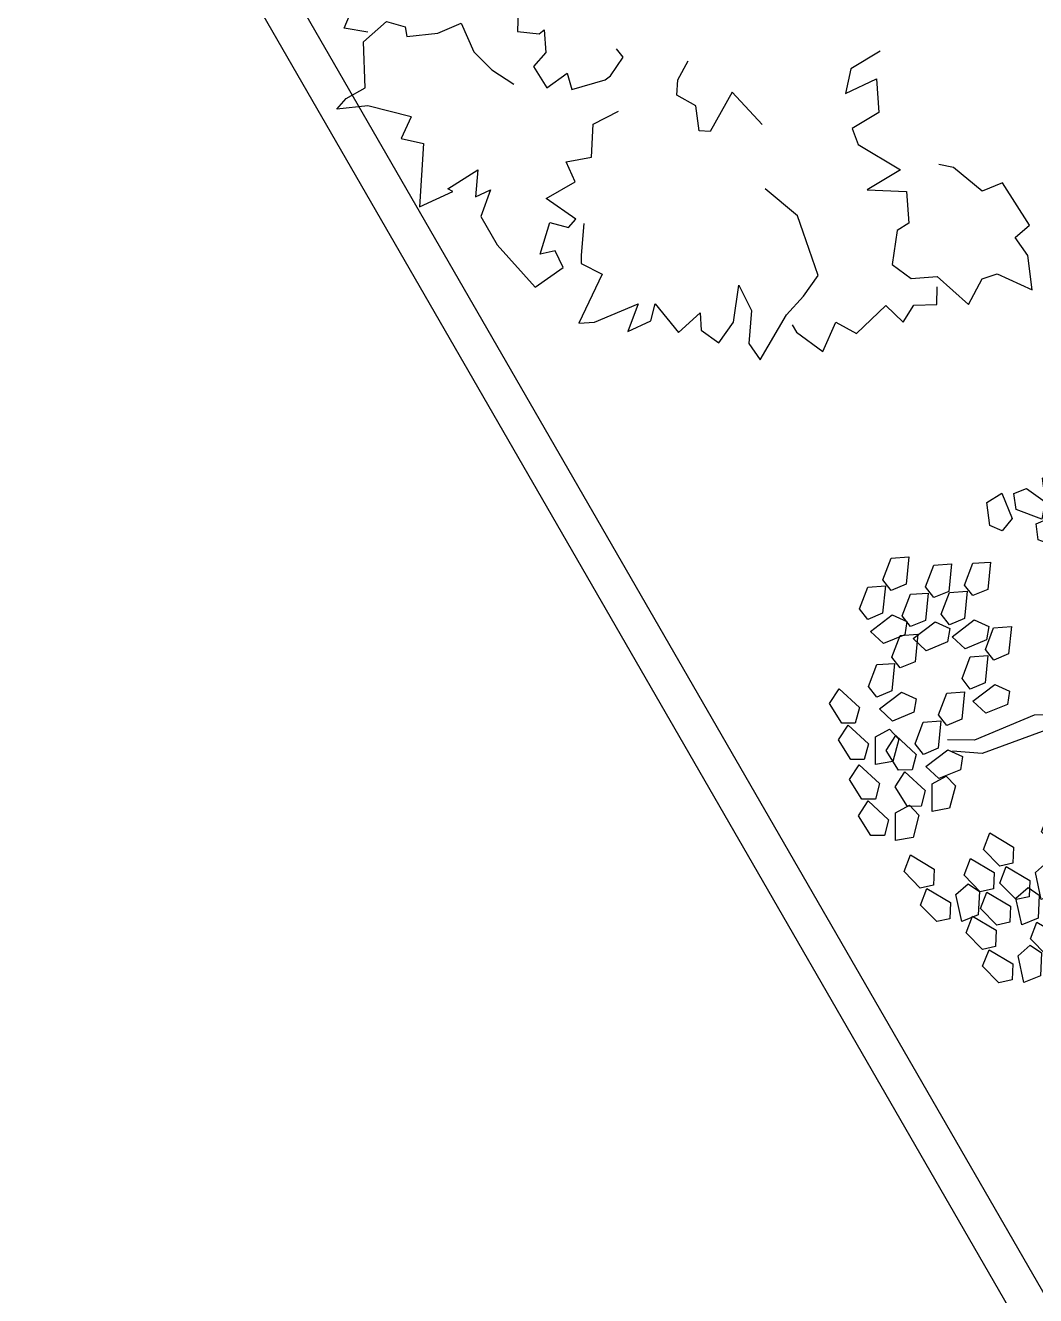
# Model space of a CAD drawing. Header units: metres. Extents: x 99558 to 100592, y 49739 to 50255.
# Drawn here: x 100018.676 to 100021.386, y 50068.115 to 50071.52 of the extents above; entities that cross this region are included whole.
import ezdxf

# ---------------------------------------------------------------- set-up
doc = ezdxf.new("R2010")
doc.units = ezdxf.units.M
doc.header["$MEASUREMENT"] = 0
doc.layers.add('Vegetation', color=100, linetype='Continuous')
doc.layers.add('Walkway', color=96, linetype='Continuous')

# ---------------------------------------------------------------- blocks, each defined once
blk = doc.blocks.new('L', base_point=(1.3683, 0.5913))
for p, q in [((1.2809, 0.65), (1.3117, 0.675)), ((1.3117, 0.675), (1.3419, 0.6213)), ((1.2937, 0.5998), (1.2809, 0.65)), ((1.3225, 0.5909), (1.2937, 0.5998)), ((1.3419, 0.6213), (1.3225, 0.5909)), ((1.2753, 0.5668), (1.3061, 0.5917)), ((1.3061, 0.5917), (1.3362, 0.538)), ((1.2881, 0.5166), (1.2753, 0.5668)), ((1.337, 0.4891), (1.3557, 0.5478)), ((1.3557, 0.5478), (1.3911, 0.5544)), ((1.3911, 0.5544), (1.4042, 0.5272)), ((1.3169, 0.5076), (1.2881, 0.5166)), ((1.3362, 0.538), (1.3169, 0.5076)), ((1.4042, 0.5272), (1.3763, 0.4836)), ((1.3763, 0.4836), (1.337, 0.4891))]:
    blk.add_line(p, q)
blk = doc.blocks.new('TREE-11')
at = {"layer": 'Vegetation'}
for p, q in [((25.18, 29.57), (26.56, 33.63)), ((18.63, 22.55), (21.73, 27.36)), ((21.73, 27.36), (25.18, 29.57)), ((22.42, 21.44), (27.6, 27.72)), ((27.6, 27.72), (33.46, 29.57)), ((-28.64, 17.37), (-34.84, 21.07)), ((15.18, 14.42), (18.63, 22.55)), ((19.32, 12.57), (22.42, 21.44)), ((-28.64, 13.31), (-35.18, 17.75)), ((-11.39, 15.16), (-28.64, 17.37)), ((0, 8.87), (-11.39, 15.16)), ((3.79, 4.07), (15.18, 14.42)), ((-11.73, 10.35), (-28.64, 13.31)), ((-2.41, 5.55), (-11.73, 10.35)), ((13.8, 6.66), (19.32, 12.57)), ((3.79, 4.07), (0, 8.87)), ((0, 0), (-2.41, 5.55)), ((7.24, -0.74), (13.8, 6.66)), ((0, 0), (-3.1, -10.35)), ((7.24, -0.74), (0.69, -13.67)), ((-3.1, -10.35), (-8.97, -14.04)), ((-8.97, -14.04), (-13.8, -25.87)), ((-5.18, -16.26), (-9.66, -27.71)), ((0.69, -13.67), (-5.18, -16.26)), ((-9.66, -27.71), (-6.9, -33.63))]:
    blk.add_line(p, q, dxfattribs=at)
for p, xscale, yscale, zscale, rotation in [((-25.53, 58.4), 120, 120, 120, 295.0165150851705), ((9.31, 58.4), 119.9999999999999, 119.9999999999999, 119.9999999999999, 190.1248425347957), ((25.53, 56.56), 119.9999999999999, 119.9999999999999, 119.9999999999999, 190.1248425347957), ((36.21, 54.33), 119.9999999999999, 119.9999999999999, 119.9999999999999, 190.1248425347957), ((-16.56, 51.01), 120, 120, 120, 295.0165150851705), ((-7.24, 46.21), 120, 120, 120, 295.0165150851705), ((50.36, 46.57), 119.9999999999999, 119.9999999999999, 119.9999999999999, 190.1248425347957), ((-33.81, 39.18), 120, 120, 120, 295.0165150851705), ((16.56, 38.81), 119.9999999999999, 119.9999999999999, 119.9999999999999, 190.1248425347957), ((-48.64, 36.23), 119.9999999999998, 119.9999999999998, 119.9999999999998, 347.8021081598379), ((29.32, 32.16), 119.9999999999999, 119.9999999999999, 119.9999999999999, 190.1248425347957), ((54.5, 31.05), 119.9999999999999, 119.9999999999999, 119.9999999999999, 190.1248425347957), ((-11.04, 28.46), 120, 120, 120, 295.0165150851705), ((46.91, 23.66), 119.9999999999999, 119.9999999999999, 119.9999999999999, 190.1248425347957), ((-30.7, 19.6), 120, 120, 120, 295.0165150851705), ((-54.15, 15.9), 119.9999999999998, 119.9999999999998, 119.9999999999998, 347.8021081598379), ((-41.74, 17.75), 119.9999999999998, 119.9999999999998, 119.9999999999998, 347.8021081598379), ((32.77, 12.2), 119.9999999999999, 119.9999999999999, 119.9999999999999, 190.1248425347957), ((64.85, 5.91), 119.9999999999999, 119.9999999999999, 119.9999999999999, 190.1248425347957), ((51.74, 2.96), 119.9999999999999, 119.9999999999999, 119.9999999999999, 190.1248425347957), ((34.15, -10.35), 119.9999999999999, 119.9999999999999, 119.9999999999999, 190.1248425347957), ((50.01, -11.09), 119.9999999999999, 119.9999999999999, 119.9999999999999, 190.1248425347957), ((-1.38, -34), 119.9999999999998, 119.9999999999998, 119.9999999999998, 66.16076666471409), ((22.42, -38.06), 119.9999999999998, 119.9999999999998, 119.9999999999998, 66.16076666471409), ((2.07, -45.45), 119.9999999999998, 119.9999999999998, 119.9999999999998, 66.16076666471409), ((26.91, -50.63), 119.9999999999998, 119.9999999999998, 119.9999999999998, 66.16076666471409), ((-15.18, -53.59), 119.9999999999998, 119.9999999999998, 119.9999999999998, 66.16076666471409)]:
    blk.add_blockref('L', p, dxfattribs=dict(at, xscale=xscale, yscale=yscale, zscale=zscale, rotation=rotation))
at = {"layer": 'Vegetation', "xscale": 120, "yscale": 120, "zscale": 120}
for p in [(-52.09, -10.71), (-30.7, -16.25), (-38.64, -19.58), (-14.84, -19.95), (-45.88, -33.26), (-23.81, -38.8), (-15.18, -39.54), (-31.74, -43.24)]:
    blk.add_blockref('L', p, dxfattribs=at)
blk = doc.blocks.new('TREE-13')
for points in [[(-59.34, 18.66), (-61.81, 20.74), (-59.34, 22.62), (-63.38, 30.11), (-58.45, 30.11), (-58.9, 29.49), (-54.18, 28.86), (-55.98, 31.99), (-53.73, 31.99), (-56.43, 34.69), (-55.98, 39.06), (-53.73, 46.35), (-49.25, 45.52), (-49.25, 43.02), (-51.27, 42.6), (-48.35, 39.27), (-46.33, 40.94), (-44.98, 40.31), (-47.45, 36.15), (-42.96, 35.73), (-42.96, 32.82), (-39.6, 33.65), (-37.58, 29.7), (-33.89, 29.55)], [(-34.25, 21.59), (-38.53, 21.3), (-38.36, 20.27), (-37.98, 18.01), (-41.98, 16.08), (-41.26, 14.51), (-39.56, 12.47), (-41.89, 8.71), (-39.55, 6.99), (-38.67, 7.13), (-40.03, 4.38), (-42.39, 3.56), (-42.29, 0.2), (-38.93, 0.55), (-39.47, -1.65), (-34.96, -2.8), (-34.08, -2.65), (-31.34, -1.35), (-31.58, 0.09)], [(-59.95, 5.95), (-64.28, 10.13), (-68.09, 11.79), (-66.3, 12.42), (-63.38, 12.42), (-60.47, 17.83), (-56.43, 18.66), (-54.63, 16.79), (-55.08, 15.54), (-51.27, 13.87), (-47.9, 13.46), (-48.35, 9.29), (-47.45, 5.96), (-45.88, 2.84)], [(-59.95, 5.95), (-62.6, 4.11), (-60.33, 2.01), (-65.06, -5.07), (-60.14, -5.54), (-60.53, -4.87), (-55.78, -4.7), (-57.86, -7.64), (-55.63, -7.85), (-58.57, -10.29), (-58.54, -14.68), (-57, -22.15), (-52.45, -21.75), (-52.21, -19.26), (-54.18, -18.65), (-50.96, -15.61), (-49.11, -17.46), (-47.71, -16.97), (-49.77, -12.59), (-45.27, -12.6), (-44.99, -9.7), (-41.72, -10.85), (-39.33, -7.1), (-35.51, -7.31)], [(-19.71, -18.49), (-21.05, -12.7), (-26.23, -15.81), (-27.45, -14.98), (-26.17, -11.85), (-27.67, -9.35), (-26.53, -7.62), (-24.03, -6.12)], [(-47.09, -18.01), (-49.5, -21.53), (-50.06, -22.47), (-48.35, -25.12), (-54.35, -29.25), (-52.44, -30.2), (-46.15, -30.99), (-49.19, -33.52), (-45.84, -33.82), (-44.15, -32.13), (-43.38, -37.04), (-39.56, -36.21), (-40.59, -38.28), (-39.37, -40.93), (-36.31, -39.53), (-33.19, -35.57), (-33.43, -39.35), (-35.94, -43.02), (-35.72, -45.67), (-29.65, -42.2), (-26.42, -41.17), (-23.36, -39.77), (-22.18, -33.73), (-21.74, -31.47), (-23.68, -26.17)], [(-1.12, -17.89), (-5.7, -17.97), (-7.94, -20.47), (-3.36, -20.84), (-5.37, -24.92), (-9.53, -24.99), (-9.91, -27.24), (-6.69, -33.02), (-11.9, -33.1), (-7.48, -35.95), (-9.29, -39.79), (-11.16, -39.82), (-14.01, -43.46), (-12.72, -46.36), (-9.57, -47.88), (-7.81, -53.23), (-4.52, -51.16), (-2.43, -51.57), (0.56, -55.78), (2.36, -51.49), (2.1, -48.58), (4.59, -48.09), (4.27, -41.36), (1.35, -40.96), (-0.39, -36.28), (-1.87, -34.96)], [(-29.65, -43.75), (-29.65, -44.9), (-27.88, -48.91), (-24.42, -46.36), (-22.78, -49.09), (-17.5, -47.81), (-16.59, -50.91), (-14.22, -49.63), (-11.49, -51.09), (-10.27, -49.06)]]:
    blk.add_lwpolyline(points)

msp = doc.modelspace()

# ---------------------------------------------------------------- linework, layer by layer
at = {"layer": 'Walkway'}
for points in [[(100039.3324, 50038.8744), (100041.9304, 50040.3744, 0.414214), (100042.2965, 50041.7404), (100019.5465, 50081.1445, 0.414214), (100018.1804, 50081.5106), (100015.5824, 50080.0106, 0.414214), (100015.2163, 50078.6445), (100037.9663, 50039.2404, 0.414214)], [(100039.2824, 50038.961), (100041.8804, 50040.461, 0.414214), (100042.2099, 50041.6904), (100019.4599, 50081.0945, 0.414214), (100018.2304, 50081.424), (100015.6324, 50079.924, 0.414214), (100015.3029, 50078.6945), (100038.0529, 50039.2904, 0.414214)]]:
    msp.add_lwpolyline(points, format="xyb", close=True, dxfattribs=at)

# ---------------------------------------------------------------- block references
at = {"layer": 'Vegetation', "color": 0, "rotation": 30.00000000000242}
for name, p, xscale, yscale, zscale in [('TREE-13', (100020.8094, 50071.7719), 0.02, 0.02, 0.02), ('TREE-11', (100021.557, 50069.5961), 0.01, 0.01, 0.01)]:
    msp.add_blockref(name, p, dxfattribs=dict(at, xscale=xscale, yscale=yscale, zscale=zscale))

doc.saveas('drawing.dxf')
